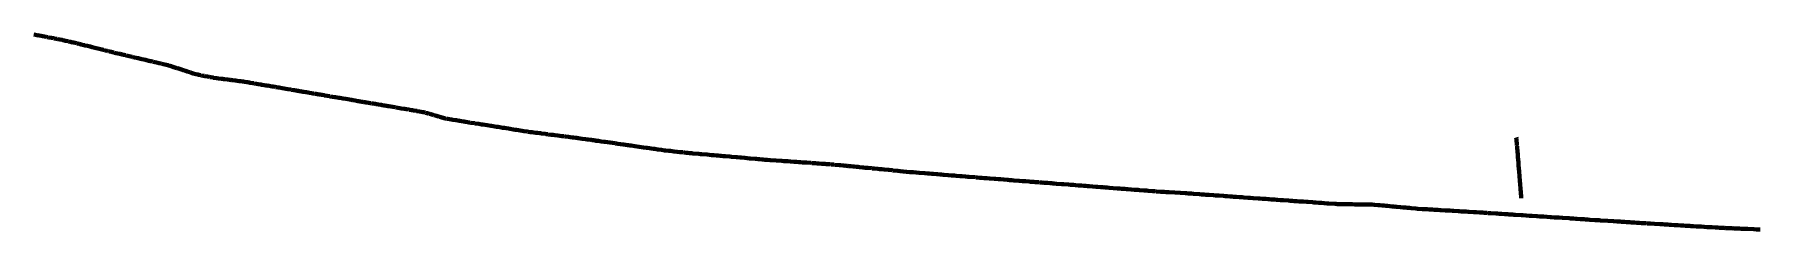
# Model space of a CAD drawing. Header units: metres. Extents: x 599858 to 604892, y 1147555 to 1148052.
# Drawn here: x 602772 to 603479, y 1147758 to 1147838 of the extents above; entities that cross this region are included whole.
import ezdxf

# ---------------------------------------------------------------- set-up
doc = ezdxf.new("R2010")
doc.units = ezdxf.units.M
doc.header["$MEASUREMENT"] = 0
doc.linetypes.add('DGN Style 5', pattern=[112.216283, 48.092693, -64.12359])
doc.layers.add('TF_T_---_Kabl-_2', color=5, linetype='DGN Style 5', lineweight=70)

msp = doc.modelspace()

# ---------------------------------------------------------------- linework, layer by layer
at = {"layer": 'TF_T_---_Kabl-_2'}
for points in [[(603478.86, 1147758.34, 40.03), (603477.44, 1147758.4, 40.08), (603476.23, 1147758.45, 40.04), (603473.77, 1147758.56, 40.08), (603473.32, 1147758.58, 40.09), (603473.2, 1147758.58, 40.09), (603472.28, 1147758.63, 40.08), (603471.78, 1147758.65, 40.12), (603470.95, 1147758.68, 40.1), (603470.61, 1147758.7, 40.09), (603469.19, 1147758.76, 40.11), (603469.02, 1147758.77, 40.11), (603468.93, 1147758.77, 40.11), (603468.41, 1147758.8, 40.13), (603467.98, 1147758.81, 40.09), (603467.6, 1147758.83, 40.11), (603466.72, 1147758.87, 40.07), (603466.08, 1147758.9, 40.08), (603465.9, 1147758.91, 40.07), (603464.65, 1147758.96, 40.11), (603464.24, 1147758.98, 40.13), (603463.94, 1147758.99, 40.15), (603463.57, 1147759.01, 40.14), (603462.5, 1147759.06, 40.17), (603462.32, 1147759.06, 40.15), (603462.17, 1147759.07, 40.15), (603461.53, 1147759.1, 40.13), (603461.053436, 1147759.120454, 40.099786), (603460.62, 1147759.15, 40.07), (603460.55, 1147759.15, 40.07), (603459.06, 1147759.24, 40.04), (603458.73, 1147759.26, 40.03), (603457.2, 1147759.36, 40.01), (603457.11, 1147759.36, 40.01), (603454.78, 1147759.51, 40.01), (603454.6, 1147759.52, 40.01), (603454.51, 1147759.52, 40.01), (603454.28, 1147759.54, 40.02), (603453.21, 1147759.6, 40.02), (603452.81, 1147759.63, 40.04), (603451.38, 1147759.71, 40.06), (603450.45, 1147759.77, 40.05), (603450.28, 1147759.78, 40.04), (603450.16, 1147759.79, 40.03), (603448.42, 1147759.9, 39.9), (603448.34, 1147759.9, 39.89), (603447.49, 1147759.95, 40), (603447.23, 1147759.97, 40), (603446.37, 1147760.02, 39.97), (603445.2, 1147760.09, 39.97), (603445.07, 1147760.1, 39.96), (603444.61, 1147760.13, 40.01), (603443.8, 1147760.18, 40.06), (603442.48, 1147760.26, 40.03), (603441.71, 1147760.31, 40.06), (603441.08, 1147760.35, 40.06), (603439.66, 1147760.43, 40.02), (603439.04, 1147760.47, 40.02), (603438.37, 1147760.51, 40), (603437.92, 1147760.54, 40.01), (603437.79, 1147760.55, 40.02), (603435.58, 1147760.68, 40.02), (603434.01, 1147760.78, 40.01), (603432.66, 1147760.86, 39.98), (603432.37, 1147760.88, 39.99), (603431.62, 1147760.93, 40.01), (603431.35, 1147760.95, 39.99), (603431.11, 1147760.96, 40.01), (603430.28, 1147761.01, 39.95), (603429.38, 1147761.07, 39.98), (603429.06, 1147761.09, 40.01), (603428.36, 1147761.13, 40.01), (603427.46, 1147761.18, 39.99), (603426.98, 1147761.21, 39.99), (603426.4, 1147761.25, 39.99), (603426.06, 1147761.27, 39.99), (603425.53, 1147761.3, 39.96), (603424.55, 1147761.36, 39.98), (603424.19, 1147761.39, 39.98), (603423.25, 1147761.44, 39.96), (603422.96, 1147761.46, 39.97), (603422.806809, 1147761.47433, 39.972666), (603422.57, 1147761.49, 39.97), (603422.09, 1147761.52, 39.95), (603421.48, 1147761.56, 39.94), (603420.94, 1147761.59, 39.96), (603420.83, 1147761.6, 39.94), (603420.27, 1147761.64, 39.95), (603418.87, 1147761.73, 39.82), (603416.51, 1147761.88, 39.77), (603413.49, 1147762.08, 39.73), (603412.93, 1147762.12, 39.74), (603411.71, 1147762.2, 39.89), (603411.55, 1147762.21, 39.92), (603411.5, 1147762.21, 39.92), (603411.19, 1147762.23, 39.93), (603409.08, 1147762.37, 39.97), (603408.24, 1147762.43, 39.91), (603407.64, 1147762.47, 39.99), (603407.32, 1147762.49, 39.99), (603406.78, 1147762.52, 40.01), (603406.46, 1147762.54, 39.92), (603405.55, 1147762.6, 40.01), (603405.24, 1147762.62, 40.01), (603403.84, 1147762.72, 40.01), (603403.43, 1147762.74, 40.02), (603402.44, 1147762.81, 40.01), (603402.41, 1147762.81, 40), (603402.38, 1147762.81, 40.01), (603401.15, 1147762.89, 39.95), (603400.63, 1147762.93, 39.96), (603397.96, 1147763.1, 39.89), (603396.46, 1147763.2, 39.87), (603395.07, 1147763.29, 39.88), (603394.65, 1147763.32, 39.88), (603393.26, 1147763.41, 39.9), (603393, 1147763.43, 39.89), (603390.16, 1147763.62, 39.89), (603389.11, 1147763.68, 39.9), (603388.67, 1147763.71, 39.94), (603387.49, 1147763.79, 39.88), (603387.42, 1147763.8, 39.88), (603387.28, 1147763.8, 39.87), (603385.5, 1147763.92, 39.89), (603384.36, 1147764, 39.9), (603381.61, 1147764.18, 39.96), (603381.48, 1147764.19, 39.96), (603381.03, 1147764.22, 39.95), (603378.7, 1147764.37, 39.88), (603378.02, 1147764.41, 39.89), (603377.86, 1147764.42, 39.9), (603377.77, 1147764.43, 39.91), (603377.14, 1147764.47, 39.94), (603376.69, 1147764.5, 39.97), (603375.93, 1147764.55, 39.94), (603375.84, 1147764.56, 39.93), (603375.64, 1147764.57, 39.93), (603374.35, 1147764.65, 39.9), (603372.9, 1147764.75, 39.92), (603372.17, 1147764.8, 39.9), (603371.95, 1147764.81, 39.86), (603371.26, 1147764.86, 39.94), (603370.86, 1147764.88, 39.94), (603370.57, 1147764.9, 39.94), (603368.57, 1147765.03, 39.93), (603368.48, 1147765.04, 39.93), (603368.18, 1147765.06, 39.92), (603367.4, 1147765.11, 39.9), (603367.03, 1147765.14, 39.87), (603365.900196, 1147765.206984, 39.885092), (603365.27, 1147765.25, 39.89), (603364.93, 1147765.27, 39.9), (603364.12, 1147765.32, 39.93), (603364.1, 1147765.32, 39.93), (603362.61, 1147765.41, 39.94), (603362.36, 1147765.42, 39.94), (603361.71, 1147765.46, 39.91), (603361.65, 1147765.47, 39.92), (603361.46, 1147765.48, 39.91), (603359.71, 1147765.58, 39.91), (603359.28, 1147765.61, 39.91), (603359.24, 1147765.61, 39.9), (603358.5, 1147765.66, 39.8), (603358.06, 1147765.68, 39.91), (603357.67, 1147765.71, 39.92), (603356.42, 1147765.78, 39.86), (603355.55, 1147765.83, 39.83), (603355.12, 1147765.86, 39.84), (603353.47, 1147765.96, 39.91), (603352.86, 1147766, 39.94), (603351.71, 1147766.07, 39.91), (603349.87, 1147766.18, 39.94), (603348.24, 1147766.27, 39.92), (603347.78, 1147766.3, 39.93), (603346.85, 1147766.36, 39.93), (603346.3, 1147766.39, 39.95), (603345.24, 1147766.46, 39.98), (603345.18, 1147766.46, 39.98), (603344.85, 1147766.48, 39.97), (603344.78, 1147766.48, 39.97), (603343.9, 1147766.54, 39.92), (603343.33, 1147766.57, 39.91), (603342.53, 1147766.62, 39.92), (603342.17, 1147766.64, 39.93), (603341.16, 1147766.7, 39.96), (603340.79, 1147766.72, 39.95), (603340.74, 1147766.73, 39.95), (603340.45, 1147766.74, 39.96), (603338.863647, 1147766.837117, 39.894883), (603338.49, 1147766.87, 39.87), (603337.9, 1147766.93, 39.88), (603336.06, 1147767.1, 39.81), (603335.87, 1147767.11, 39.83), (603335.22, 1147767.17, 39.81), (603334.26, 1147767.26, 39.77), (603333.71, 1147767.31, 39.79), (603333.1, 1147767.36, 39.79), (603332.63, 1147767.41, 39.78), (603331.59, 1147767.5, 39.81), (603330.03, 1147767.64, 39.81), (603329.51, 1147767.69, 39.8), (603329.08, 1147767.73, 39.79), (603328.11, 1147767.82, 39.72), (603327.24, 1147767.9, 39.7), (603326.22, 1147767.99, 39.74), (603325.63, 1147768.04, 39.76), (603324.82, 1147768.12, 39.72), (603324.05, 1147768.19, 39.71), (603323.17, 1147768.27, 39.67), (603322.52, 1147768.33, 39.7), (603322.36, 1147768.34, 39.7), (603320.93, 1147768.47, 39.73), (603320.77, 1147768.49, 39.72), (603319.966907, 1147768.555519, 39.72023), (603317.82, 1147768.59, 39.77), (603317.18, 1147768.6, 39.78), (603315.44, 1147768.62, 39.82), (603314.98, 1147768.63, 39.82), (603312.97, 1147768.66, 39.88), (603312.8, 1147768.66, 39.88), (603311.83, 1147768.67, 39.93), (603311.44, 1147768.68, 39.94), (603310.06, 1147768.7, 39.94), (603309.82, 1147768.7, 39.93), (603308.64, 1147768.71, 39.92), (603307.12, 1147768.74, 39.97), (603306.8, 1147768.74, 40.03), (603306.32, 1147768.75, 40.03), (603306.05362, 1147768.745717, 40.037821), (603305.55, 1147768.78, 40.05), (603305.44, 1147768.79, 40.04), (603305.3, 1147768.8, 40.02), (603304.66, 1147768.85, 40.01), (603302.16, 1147769.02, 39.98), (603301.6, 1147769.06, 39.94), (603300.37, 1147769.15, 39.93), (603299.2, 1147769.23, 39.96), (603298.57, 1147769.28, 39.95), (603298.13, 1147769.31, 39.96), (603296.93, 1147769.39, 39.98), (603296.12, 1147769.45, 39.99), (603295.49, 1147769.49, 39.97), (603293.72, 1147769.62, 39.99), (603293.24, 1147769.65, 39.99), (603291.7, 1147769.76, 39.96), (603291.51, 1147769.77, 39.96), (603291.24, 1147769.79, 39.96), (603290.13, 1147769.87, 40), (603289.1, 1147769.94, 40.01), (603288.37, 1147770, 40.02), (603288.05, 1147770.02, 40.02), (603287.33, 1147770.07, 39.97), (603286.76, 1147770.11, 40), (603286.29, 1147770.15, 40), (603285.86, 1147770.18, 39.96), (603285.57, 1147770.2, 39.96), (603283.59, 1147770.34, 39.97), (603283.05, 1147770.38, 40.03), (603282.44, 1147770.42, 40.02), (603281.16, 1147770.51, 40.03), (603280.76, 1147770.54, 40.04), (603280.13, 1147770.59, 40.07), (603280.09, 1147770.59, 40.07), (603279.57, 1147770.63, 40.03), (603278.55, 1147770.7, 40), (603277.79, 1147770.76, 40.04), (603277.35, 1147770.79, 40.05), (603276.45, 1147770.85, 40.02), (603275.47, 1147770.92, 39.98), (603274.99, 1147770.96, 39.98), (603273.9, 1147771.03, 40.02), (603273.32, 1147771.08, 40.02), (603271.22, 1147771.23, 39.97), (603269.93, 1147771.32, 39.99), (603269.24, 1147771.37, 40), (603269.01, 1147771.39, 39.98), (603267.37, 1147771.5, 40.04), (603266.73, 1147771.55, 40.04), (603265.94, 1147771.61, 40.02), (603265.63, 1147771.63, 40.01), (603264.33, 1147771.72, 40.01), (603263.66, 1147771.77, 40.04), (603263.58, 1147771.78, 40.04), (603263.22, 1147771.8, 40), (603262.58, 1147771.85, 39.91), (603261.8, 1147771.9, 39.98), (603260.57, 1147771.99, 39.98), (603259.76, 1147772.05, 39.89), (603259.11, 1147772.1, 39.91), (603257.3, 1147772.23, 39.89), (603256.48, 1147772.29, 39.88), (603255.82, 1147772.33, 39.91), (603254.93, 1147772.4, 39.92), (603253.23, 1147772.52, 39.85), (603252.53, 1147772.57, 39.91), (603252.09, 1147772.6, 39.94), (603251.8, 1147772.62, 39.95), (603251.16, 1147772.67, 39.9), (603250.29, 1147772.73, 39.97), (603250, 1147772.75, 39.96), (603249.21, 1147772.81, 39.95), (603246.97, 1147772.97, 39.87), (603246.75, 1147772.98, 39.89), (603245.976883, 1147773.04414, 39.873701), (603245.19, 1147773.09, 39.86), (603244.62, 1147773.12, 39.89), (603243.86, 1147773.17, 39.89), (603243.32, 1147773.2, 39.9), (603241.53, 1147773.31, 39.95), (603241.31, 1147773.32, 39.94), (603239.11, 1147773.45, 39.94), (603236.85, 1147773.59, 40), (603236.51, 1147773.61, 39.99), (603235.603357, 1147773.664731, 39.990751), (603234.77, 1147773.72, 39.99), (603233.27, 1147773.84, 40), (603231.5, 1147773.98, 39.98), (603231.24, 1147774, 39.98), (603230, 1147774.09, 39.99), (603228.36, 1147774.22, 39.98), (603228.31, 1147774.22, 39.98), (603228.21, 1147774.23, 39.98), (603227.64, 1147774.27, 40.01), (603226.72, 1147774.34, 40.03), (603226.45, 1147774.37, 40.04), (603224.68, 1147774.5, 40.05), (603224.17, 1147774.54, 40.04), (603223.3, 1147774.61, 40.07), (603223.13, 1147774.62, 40.06), (603222.93, 1147774.64, 40.06), (603222.59, 1147774.66, 40.06), (603221.25, 1147774.77, 39.97), (603219.87, 1147774.87, 40.02), (603219.33, 1147774.92, 40.02), (603218.72, 1147774.96, 40.02), (603218.37, 1147774.99, 40.03), (603217.42, 1147775.06, 40.04), (603217.18, 1147775.08, 40.04), (603216.7, 1147775.12, 40.04), (603215.52, 1147775.21, 39.98), (603213.85, 1147775.34, 40), (603212.24, 1147775.46, 40.07), (603211.41, 1147775.53, 40.08), (603210.43, 1147775.6, 40.04), (603210.38, 1147775.61, 40.04), (603209.89, 1147775.64, 40.02), (603209.82, 1147775.65, 40), (603208.88, 1147775.72, 40.03), (603207.41, 1147775.84, 40.02), (603206.88, 1147775.88, 39.99), (603204, 1147776.1, 40.05), (603203.33, 1147776.15, 40.06), (603202.64, 1147776.2, 40.03), (603201.86, 1147776.26, 40.03), (603200.98, 1147776.33, 40.01), (603199.7, 1147776.43, 40.01), (603198.4, 1147776.53, 40), (603197.59, 1147776.59, 40), (603196.45, 1147776.68, 39.99), (603195.55, 1147776.75, 40), (603193.66, 1147776.9, 40.06), (603193.54, 1147776.91, 40.05), (603193.48, 1147776.91, 40.05), (603192.8, 1147776.96, 40.04), (603192.71, 1147776.97, 40.03), (603192.68, 1147776.97, 40.03), (603190.67, 1147777.13, 39.96), (603189.66, 1147777.2, 39.97), (603189.04, 1147777.25, 39.96), (603188.88, 1147777.27, 39.97), (603188.09, 1147777.33, 39.97), (603187, 1147777.41, 39.98), (603186.59, 1147777.44, 39.91), (603185.81, 1147777.5, 39.92), (603185.3, 1147777.54, 39.97), (603184.88, 1147777.57, 39.96), (603183.77, 1147777.66, 39.96), (603183.43, 1147777.69, 39.98), (603182.5, 1147777.76, 40.01), (603182.22, 1147777.78, 39.99), (603181.91, 1147777.8, 39.99), (603181.35, 1147777.85, 40), (603180.28, 1147777.93, 39.98), (603180.07, 1147777.95, 39.99), (603179.47, 1147777.99, 39.99), (603178.03, 1147778.1, 39.93), (603176.82, 1147778.2, 39.95), (603175.45, 1147778.3, 39.95), (603175.28, 1147778.31, 39.94), (603173.25, 1147778.47, 39.95), (603172.39, 1147778.54, 39.94), (603171.46, 1147778.61, 39.95), (603170.930001, 1147778.645409, 39.940485), (603170.87, 1147778.65, 39.94), (603170.56, 1147778.68, 39.91), (603169.08, 1147778.8, 39.91), (603167.75, 1147778.91, 39.94), (603167.13, 1147778.96, 39.94), (603166.94, 1147778.97, 39.95), (603165.63, 1147779.08, 39.97), (603165.16, 1147779.11, 39.95), (603163.53, 1147779.25, 39.98), (603163.36, 1147779.26, 39.97), (603163.17, 1147779.27, 39.98), (603162.16, 1147779.36, 39.96), (603161.66, 1147779.4, 39.95), (603161.05, 1147779.45, 39.93), (603160.12, 1147779.52, 39.93), (603159.57, 1147779.56, 39.94), (603159.33, 1147779.58, 39.93), (603158.15, 1147779.68, 39.94), (603157.75, 1147779.71, 39.89), (603157.54, 1147779.73, 39.92), (603154.87, 1147779.94, 39.96), (603154.56, 1147779.97, 39.97), (603154.35, 1147779.99, 39.96), (603153.37, 1147780.06, 39.86), (603151.87, 1147780.18, 39.97), (603151.45, 1147780.22, 39.97), (603151.02, 1147780.25, 39.97), (603149.48, 1147780.38, 39.96), (603149.02, 1147780.41, 39.91), (603148.71, 1147780.44, 39.92), (603147.99, 1147780.5, 39.9), (603147.74, 1147780.52, 39.92), (603146.36, 1147780.63, 39.93), (603144.72, 1147780.76, 39.91), (603144.09, 1147780.81, 39.91), (603143.66, 1147780.85, 39.9), (603143.09, 1147780.89, 39.93), (603141.95, 1147780.98, 39.89), (603141.67, 1147781.01, 39.88), (603140.12, 1147781.13, 39.84), (603139.66, 1147781.17, 39.84), (603138.57, 1147781.26, 39.86), (603137.97, 1147781.3, 39.86), (603136.71, 1147781.41, 39.89), (603136.57, 1147781.42, 39.89), (603134.42, 1147781.59, 39.86), (603133.25, 1147781.68, 39.78), (603131.93, 1147781.79, 39.77), (603130.936353, 1147781.869031, 39.876943), (603130.85, 1147781.88, 39.89), (603130.73, 1147781.89, 39.88), (603130.67, 1147781.9, 39.89), (603129.26, 1147782.03, 39.78), (603127.81, 1147782.17, 39.82), (603126.65, 1147782.29, 39.85), (603125.66, 1147782.38, 39.83), (603125.52, 1147782.4, 39.82), (603123.73, 1147782.57, 39.82), (603123.52, 1147782.59, 39.8), (603123.38, 1147782.61, 39.8), (603122.01, 1147782.74, 39.79), (603121.85, 1147782.75, 39.79), (603121.8, 1147782.76, 39.79), (603120.13, 1147782.92, 39.7), (603119.2, 1147783.01, 39.67), (603119.09, 1147783.02, 39.68), (603118.84, 1147783.05, 39.73), (603118.46, 1147783.08, 39.73), (603118.18, 1147783.11, 39.71), (603117.51, 1147783.18, 39.65), (603115.95, 1147783.33, 39.66), (603115.61, 1147783.36, 39.66), (603115.38, 1147783.38, 39.7), (603115.22, 1147783.4, 39.69), (603114.85, 1147783.44, 39.66), (603113.39, 1147783.58, 39.56), (603113.31, 1147783.59, 39.55), (603113.29, 1147783.59, 39.55), (603113.28, 1147783.59, 39.55), (603112.3, 1147783.68, 39.65), (603111.66, 1147783.75, 39.65), (603111.4, 1147783.77, 39.65), (603110.04, 1147783.9, 39.67), (603109.39, 1147783.97, 39.66), (603108.8, 1147784.02, 39.64), (603107.75, 1147784.13, 39.65), (603107.6, 1147784.14, 39.63), (603107.38, 1147784.16, 39.65), (603106.43, 1147784.25, 39.65), (603106.26, 1147784.27, 39.64), (603105.48, 1147784.35, 39.63), (603105.03, 1147784.39, 39.62), (603104.88, 1147784.41, 39.61), (603104.5, 1147784.44, 39.62), (603104.29, 1147784.46, 39.61), (603103.85, 1147784.51, 39.62), (603103.26, 1147784.56, 39.63), (603102.17, 1147784.67, 39.56), (603101.66, 1147784.72, 39.61), (603099.76, 1147784.9, 39.71), (603099.54, 1147784.93, 39.75), (603099.35, 1147784.94, 39.68), (603099.03, 1147784.97, 39.62), (603098.565802, 1147785.021224, 39.637705), (603098.42, 1147785.03, 39.65), (603098.05, 1147785.06, 39.67), (603097.72, 1147785.08, 39.74), (603097.34, 1147785.11, 39.68), (603096.17, 1147785.19, 39.73), (603096.08, 1147785.2, 39.73), (603096.04, 1147785.2, 39.73), (603094.93, 1147785.28, 39.58), (603094.59, 1147785.3, 39.66), (603093.38, 1147785.39, 39.68), (603092.59, 1147785.44, 39.64), (603092.02, 1147785.48, 39.64), (603091.46, 1147785.52, 39.67), (603091.33, 1147785.53, 39.61), (603090.52, 1147785.59, 39.66), (603090.13, 1147785.62, 39.62), (603088.48, 1147785.74, 39.73), (603088.28, 1147785.75, 39.72), (603088.21, 1147785.76, 39.73), (603087.7, 1147785.79, 39.73), (603086.69, 1147785.86, 39.75), (603085.78, 1147785.93, 39.84), (603085.26, 1147785.97, 39.81), (603085.08, 1147785.98, 39.8), (603084.13, 1147786.05, 39.81), (603083.46, 1147786.09, 39.82), (603083.21, 1147786.11, 39.74), (603081.74, 1147786.21, 39.77), (603080.68, 1147786.29, 39.71), (603080.56, 1147786.3, 39.73), (603080.22, 1147786.32, 39.66), (603078.95, 1147786.41, 39.72), (603078.23, 1147786.46, 39.75), (603078.1, 1147786.47, 39.74), (603075.81, 1147786.64, 39.79), (603073.61, 1147786.79, 39.83), (603073.42, 1147786.81, 39.82), (603072.22, 1147786.89, 39.83), (603071.75, 1147786.92, 39.82), (603071.21, 1147786.96, 39.83), (603070.542659, 1147787.010643, 39.835257), (603070.19, 1147787.04, 39.84), (603069.09, 1147787.14, 39.81), (603068.51, 1147787.19, 39.78), (603067.85, 1147787.25, 39.81), (603067.26, 1147787.3, 39.79), (603065.34, 1147787.47, 39.84), (603064.94, 1147787.5, 39.85), (603063.04, 1147787.67, 39.79), (603061.52, 1147787.81, 39.84), (603061.5, 1147787.81, 39.84), (603061.42, 1147787.81, 39.84), (603061.23, 1147787.83, 39.83), (603061.15, 1147787.84, 39.84), (603061.06, 1147787.85, 39.84), (603059.93, 1147787.95, 39.86), (603059.56, 1147787.98, 39.87), (603059.42, 1147787.99, 39.87), (603057.41, 1147788.17, 39.86), (603057.06, 1147788.2, 39.87), (603056.71, 1147788.23, 39.86), (603055.17, 1147788.37, 39.87), (603054.99, 1147788.38, 39.86), (603054.78, 1147788.4, 39.88), (603054.1, 1147788.46, 39.89), (603053.4, 1147788.52, 39.88), (603053.27, 1147788.53, 39.89), (603052.91, 1147788.57, 39.89), (603052.12, 1147788.64, 39.91), (603051.47, 1147788.69, 39.9), (603050.32, 1147788.79, 39.88), (603049.74, 1147788.85, 39.92), (603049.7, 1147788.85, 39.92), (603049.43, 1147788.87, 39.91), (603047.54, 1147789.04, 39.89), (603047.52, 1147789.04, 39.89), (603045.43, 1147789.23, 39.94), (603044.93, 1147789.27, 39.94), (603044.15, 1147789.34, 39.93), (603041.82, 1147789.55, 39.89), (603041.64, 1147789.56, 39.89), (603041.48, 1147789.58, 39.9), (603041.16, 1147789.6, 39.93), (603041.092396, 1147789.606954, 39.928735), (603040.91, 1147789.63, 39.93), (603040.43, 1147789.68, 39.94), (603040.32, 1147789.69, 39.93), (603039.72, 1147789.76, 39.95), (603039.04, 1147789.83, 39.95), (603038.34, 1147789.9, 39.96), (603038.22, 1147789.92, 39.97), (603037.97, 1147789.94, 39.96), (603037.64, 1147789.98, 39.98), (603036.47, 1147790.1, 39.97), (603035.34, 1147790.22, 40), (603034.13, 1147790.35, 40.01), (603033.93, 1147790.37, 39.99), (603033.28, 1147790.44, 39.96), (603032.53, 1147790.52, 39.98), (603031.84, 1147790.59, 40.01), (603030.558769, 1147790.734269, 40.033104), (603030.11, 1147790.79, 40.04), (603028.95, 1147790.96, 40.04), (603027.56, 1147791.15, 40), (603027.28, 1147791.19, 40.01), (603026.22, 1147791.34, 39.98), (603025.59, 1147791.43, 39.99), (603024.68, 1147791.56, 39.98), (603023.96, 1147791.66, 39.96), (603023.06, 1147791.79, 39.99), (603022.81, 1147791.83, 39.98), (603021.59, 1147792, 39.98), (603019.72, 1147792.26, 39.94), (603017.97, 1147792.51, 39.94), (603016.45, 1147792.73, 39.89), (603015.96, 1147792.8, 39.9), (603015.37, 1147792.88, 39.96), (603014.98, 1147792.93, 39.95), (603014.26, 1147793.04, 39.9), (603014.09, 1147793.06, 39.88), (603013.5, 1147793.14, 39.89), (603013.19, 1147793.19, 39.87), (603010.98, 1147793.5, 39.87), (603010.09, 1147793.63, 39.86), (603009.73, 1147793.68, 39.83), (603007.91, 1147793.94, 39.85), (603007.77, 1147793.95, 39.85), (603007.68, 1147793.97, 39.85), (603005.8, 1147794.23, 39.78), (603005.46, 1147794.28, 39.8), (603004.19, 1147794.46, 39.82), (603003.08, 1147794.62, 39.84), (603002.21, 1147794.74, 39.87), (603001.8, 1147794.8, 39.86), (603001.16, 1147794.89, 39.85), (603000.54, 1147794.98, 39.86), (603000.14, 1147795.03, 39.84), (602998.91, 1147795.21, 39.87), (602998.72, 1147795.24, 39.82), (602998.43, 1147795.28, 39.83), (602998.32, 1147795.29, 39.85), (602997.94, 1147795.35, 39.84), (602997.82, 1147795.36, 39.85), (602996.41, 1147795.56, 39.8), (602994.83, 1147795.78, 39.88), (602994.51, 1147795.83, 39.87), (602994.35, 1147795.85, 39.88), (602993.954728, 1147795.905403, 39.868359), (602993.76, 1147795.93, 39.86), (602992.89, 1147796.04, 39.84), (602992.77, 1147796.06, 39.84), (602992.48, 1147796.1, 39.77), (602991.55, 1147796.21, 39.89), (602990.87, 1147796.3, 39.91), (602989.54, 1147796.47, 39.86), (602989.16, 1147796.52, 39.87), (602988.93, 1147796.55, 39.87), (602988.09, 1147796.65, 39.89), (602988.08, 1147796.65, 39.89), (602986.45, 1147796.86, 39.86), (602985.28, 1147797.01, 39.85), (602984.56, 1147797.1, 39.85), (602983.69, 1147797.21, 39.87), (602982.67, 1147797.34, 39.86), (602982.41, 1147797.37, 39.86), (602982.03, 1147797.42, 39.88), (602981.78, 1147797.45, 39.86), (602981.63, 1147797.47, 39.89), (602981.57, 1147797.48, 39.88), (602981.45, 1147797.5, 39.88), (602979.65, 1147797.72, 39.86), (602979.21, 1147797.78, 39.86), (602978.18, 1147797.91, 39.81), (602977.39, 1147798.01, 39.8), (602976.59, 1147798.11, 39.83), (602975.94, 1147798.19, 39.89), (602975.14, 1147798.3, 39.91), (602975.12, 1147798.3, 39.91), (602974.397757, 1147798.390505, 39.857411), (602974.07, 1147798.44, 39.83), (602973.9, 1147798.47, 39.82), (602972.58, 1147798.68, 39.92), (602972.51, 1147798.69, 39.92), (602971.83, 1147798.8, 39.95), (602969.46, 1147799.17, 39.92), (602969.01, 1147799.24, 39.96), (602968.3, 1147799.36, 39.96), (602968.17, 1147799.38, 39.95), (602966.88, 1147799.58, 39.99), (602966.74, 1147799.6, 40), (602966.28, 1147799.68, 39.95), (602965.34, 1147799.82, 39.9), (602964.53, 1147799.95, 39.92), (602963.8, 1147800.07, 39.96), (602963.22, 1147800.16, 39.88), (602962.63, 1147800.25, 39.94), (602961.98, 1147800.36, 39.94), (602961.79, 1147800.39, 39.94), (602961.26, 1147800.47, 39.95), (602959.29, 1147800.78, 39.99), (602959.04, 1147800.82, 40.02), (602957.48, 1147801.07, 40.02), (602955.7, 1147801.35, 40), (602955.23, 1147801.43, 40), (602954.11, 1147801.6, 39.91), (602952.6, 1147801.84, 39.94), (602952.34, 1147801.88, 39.93), (602950.847048, 1147802.124469, 39.930138), (602950.55, 1147802.17, 39.93), (602950, 1147802.26, 39.88), (602949.41, 1147802.36, 39.87), (602948.79, 1147802.46, 39.9), (602948.38, 1147802.52, 39.95), (602947.94, 1147802.59, 39.95), (602947.03, 1147802.74, 39.91), (602946.19, 1147802.88, 39.79), (602945.78, 1147802.95, 39.79), (602945.42, 1147803.01, 39.86), (602944.9, 1147803.09, 39.84), (602944.64, 1147803.13, 39.89), (602943.47, 1147803.32, 39.79), (602943.29, 1147803.35, 39.79), (602943.21, 1147803.37, 39.79), (602942.77, 1147803.44, 39.86), (602941.33, 1147803.67, 39.86), (602940.85, 1147803.75, 39.86), (602940.58, 1147803.79, 39.88), (602940.236821, 1147803.845275, 39.881609), (602938.14, 1147804.47, 39.85), (602937.82, 1147804.57, 39.82), (602937.75, 1147804.59, 39.83), (602937.59, 1147804.64, 39.84), (602937.53, 1147804.66, 39.85), (602936.75, 1147804.89, 39.86), (602935.67, 1147805.21, 39.99), (602935.51, 1147805.26, 40.02), (602935.28, 1147805.32, 40.02), (602934.88, 1147805.44, 40.02), (602933.95, 1147805.72, 40), (602933.79, 1147805.77, 40.02), (602933.74, 1147805.78, 40.03), (602933.65, 1147805.81, 40.01), (602933.38, 1147805.89, 40.02), (602932.88, 1147806.04, 39.99), (602932.29, 1147806.21, 39.97), (602932.12, 1147806.26, 39.98), (602932.07, 1147806.28, 39.98), (602931.493109, 1147806.452981, 39.908794), (602931.17, 1147806.5, 39.88), (602929.84, 1147806.73, 39.88), (602928.75, 1147806.91, 39.97), (602928.74, 1147806.91, 39.97), (602928.73, 1147806.92, 39.97), (602927.45, 1147807.13, 39.98), (602927.24, 1147807.17, 39.98), (602927.02, 1147807.21, 39.94), (602926.54, 1147807.29, 39.98), (602925.78, 1147807.41, 39.95), (602925.56, 1147807.45, 39.97), (602925.47, 1147807.47, 39.98), (602924.48, 1147807.63, 39.99), (602924.3, 1147807.66, 39.99), (602923.71, 1147807.76, 39.99), (602923.47, 1147807.8, 39.97), (602922.32, 1147808, 39.95), (602921.7, 1147808.1, 39.94), (602920.12, 1147808.37, 40.01), (602920.01, 1147808.39, 40.01), (602919.99, 1147808.39, 40), (602919.96, 1147808.4, 40), (602919.69, 1147808.44, 40.01), (602918.03, 1147808.72, 39.97), (602917.27, 1147808.85, 39.99), (602916.68, 1147808.95, 39.97), (602916.53, 1147808.98, 39.97), (602916.11, 1147809.05, 39.99), (602915.58, 1147809.14, 39.96), (602915.28, 1147809.19, 39.98), (602915.21, 1147809.2, 39.97), (602914.54, 1147809.31, 39.96), (602914.05, 1147809.4, 39.92), (602913.06, 1147809.56, 39.89), (602912.29, 1147809.69, 39.94), (602912.07, 1147809.73, 39.93), (602911.6, 1147809.81, 40.06), (602911.59, 1147809.81, 40.06), (602911.58, 1147809.81, 40.06), (602910.8, 1147809.94, 40), (602910.52, 1147809.99, 39.94), (602910.26, 1147810.04, 39.96), (602910.18, 1147810.05, 39.97), (602909.88, 1147810.1, 39.97), (602909.58, 1147810.15, 39.95), (602909.03, 1147810.24, 39.95), (602908.8, 1147810.28, 39.94), (602908.33, 1147810.36, 39.99), (602907.73, 1147810.46, 40), (602907.61, 1147810.48, 39.99), (602907.26, 1147810.54, 39.98), (602907.03, 1147810.58, 39.94), (602906.56, 1147810.66, 39.96), (602906.23, 1147810.72, 39.94), (602905.47, 1147810.84, 39.91), (602905.08, 1147810.91, 39.97), (602904.75, 1147810.97, 39.95), (602904.56, 1147811, 39.94), (602903.94, 1147811.1, 39.95), (602903.45, 1147811.18, 40), (602902.65, 1147811.32, 40.03), (602902.56, 1147811.33, 40.01), (602902.36, 1147811.37, 40.02), (602901.89, 1147811.45, 40), (602901.1, 1147811.58, 39.97), (602900.4, 1147811.7, 39.86), (602899.64, 1147811.83, 39.86), (602898.46, 1147812.03, 39.99), (602898.41, 1147812.04, 39.99), (602897.84, 1147812.13, 40.01), (602897.14, 1147812.25, 40.02), (602896.83, 1147812.3, 40.01), (602896.69, 1147812.33, 40.01), (602895.44, 1147812.54, 39.98), (602895.37, 1147812.55, 39.99), (602895.19, 1147812.58, 40.01), (602895.1, 1147812.6, 40), (602895.06, 1147812.6, 40), (602893.23, 1147812.91, 39.95), (602893.06, 1147812.94, 39.95), (602893.04, 1147812.94, 39.95), (602892.96, 1147812.96, 39.97), (602891.92, 1147813.13, 40.01), (602891.06, 1147813.28, 40.01), (602890.78, 1147813.32, 39.98), (602890.69, 1147813.34, 39.97), (602889.87, 1147813.48, 40.01), (602889.67, 1147813.51, 40), (602889.1, 1147813.61, 40), (602889, 1147813.62, 40.02), (602888.93, 1147813.64, 40.03), (602888.44, 1147813.72, 39.94), (602888.05, 1147813.78, 39.93), (602887.43, 1147813.89, 39.91), (602886.8, 1147814, 39.94), (602886.478351, 1147814.048516, 39.918043), (602886.03, 1147814.13, 39.89), (602885.55, 1147814.21, 39.92), (602884.79, 1147814.34, 39.95), (602884.23, 1147814.44, 40.07), (602884.09, 1147814.46, 40.06), (602883.46, 1147814.57, 40.03), (602883.24, 1147814.61, 39.98), (602882.46, 1147814.74, 39.99), (602882.02, 1147814.81, 39.96), (602881.4, 1147814.92, 39.91), (602881.04, 1147814.98, 39.94), (602880.93, 1147815, 39.99), (602880.72, 1147815.04, 39.95), (602880.41, 1147815.09, 39.96), (602880.32, 1147815.11, 39.96), (602880.19, 1147815.13, 40.01), (602879.54, 1147815.24, 40.03), (602879.48, 1147815.25, 40.03), (602879.16, 1147815.3, 39.98), (602878.56, 1147815.41, 40), (602878.37, 1147815.44, 40.01), (602877.34, 1147815.62, 40.07), (602877.11, 1147815.66, 40.07), (602877.09, 1147815.66, 40.07), (602875.79, 1147815.88, 39.96), (602873.48, 1147816.28, 40.03), (602872.33, 1147816.48, 40), (602872.09, 1147816.52, 40.06), (602871.89, 1147816.55, 40.09), (602871.15, 1147816.68, 40.14), (602871.04, 1147816.7, 40.15), (602870.82, 1147816.74, 40.12), (602870.61, 1147816.77, 40.07), (602869.79, 1147816.91, 40.11), (602869.43, 1147816.97, 40.05), (602868.74, 1147817.09, 40.06), (602868.2, 1147817.18, 40.07), (602867.89, 1147817.24, 40.1), (602867.5, 1147817.3, 40.14), (602866.9, 1147817.41, 40.11), (602866.2, 1147817.53, 40.04), (602865.22, 1147817.69, 40), (602864.76, 1147817.77, 40.05), (602863.68, 1147817.96, 40.02), (602863.08, 1147818.06, 40.04), (602862.27, 1147818.2, 40.1), (602861.94, 1147818.26, 40.03), (602861.75, 1147818.29, 40.08), (602861.54, 1147818.33, 40.03), (602860.41, 1147818.52, 40.08), (602859.58, 1147818.66, 40.08), (602859.5, 1147818.68, 40.06), (602859.03, 1147818.76, 39.97), (602858.247711, 1147818.888361, 39.999395), (602857.99, 1147818.92, 40.01), (602857.79, 1147818.95, 40.02), (602857.64, 1147818.97, 40), (602857.46, 1147818.99, 40), (602857.1, 1147819.04, 40.02), (602856.7, 1147819.09, 40), (602856.49, 1147819.12, 40.02), (602856.33, 1147819.14, 39.99), (602855.87, 1147819.2, 40.04), (602855.06, 1147819.3, 39.97), (602854.59, 1147819.36, 39.98), (602854.23, 1147819.41, 39.96), (602853.16, 1147819.55, 40.01), (602852.77, 1147819.6, 40.02), (602852.42, 1147819.64, 39.98), (602851.99, 1147819.7, 39.96), (602851.35, 1147819.78, 39.97), (602851.15, 1147819.8, 39.99), (602849.91, 1147819.96, 40.05), (602849.85, 1147819.97, 40.04), (602849.63, 1147820, 40.05), (602849.44, 1147820.02, 40.03), (602849.39, 1147820.03, 40.03), (602849.23, 1147820.05, 40.01), (602848.72, 1147820.12, 39.91), (602847.43, 1147820.28, 39.94), (602846.83, 1147820.36, 40.07), (602846.69, 1147820.38, 40.08), (602845.45, 1147820.54, 39.99), (602845.34, 1147820.55, 39.98), (602845.23, 1147820.57, 40.02), (602845.214239, 1147820.574943, 40.016997), (602844.33, 1147820.75, 40.13), (602843.97, 1147820.82, 40.08), (602843.66, 1147820.88, 40.1), (602842.96, 1147821.02, 40.02), (602841.9, 1147821.23, 40.09), (602841.85, 1147821.24, 40.08), (602841.84, 1147821.24, 40.07), (602841.71, 1147821.27, 40.09), (602841.14, 1147821.38, 40.08), (602840.44, 1147821.52, 40.09), (602840.21, 1147821.57, 40.11), (602840.11, 1147821.59, 40.11), (602839.42, 1147821.73, 40.04), (602839, 1147821.81, 40.03), (602838.204058, 1147821.973174, 40.003394), (602837.15, 1147822.31, 39.97), (602836.64, 1147822.48, 40.07), (602835.97, 1147822.7, 40.09), (602835.7, 1147822.78, 40.08), (602834.57, 1147823.15, 40.12), (602833.61, 1147823.46, 40.15), (602833.59, 1147823.47, 40.15), (602832.93, 1147823.68, 40.09), (602832.34, 1147823.88, 40.01), (602830.73, 1147824.4, 40.17), (602830.63, 1147824.44, 40.18), (602830.44, 1147824.5, 40.2), (602829.13, 1147824.92, 40.06), (602829.08, 1147824.94, 40.06), (602828.07, 1147825.27, 40.19), (602828.05, 1147825.27, 40.19), (602828.01, 1147825.29, 40.19), (602827.07, 1147825.59, 40.25), (602827, 1147825.62, 40.23), (602826.959893, 1147825.630551, 40.230817), (602826.41, 1147825.76, 40.26), (602826.29, 1147825.79, 40.28), (602826.23, 1147825.8, 40.28), (602826.09, 1147825.83, 40.27), (602824.21, 1147826.28, 40.25), (602823.97, 1147826.33, 40.13), (602823.14, 1147826.53, 40.2), (602822.93, 1147826.58, 40.23), (602822.8, 1147826.61, 40.22), (602822.67, 1147826.64, 40.23), (602822.08, 1147826.78, 40.23), (602820.71, 1147827.1, 40.24), (602820.54, 1147827.14, 40.23), (602819.88, 1147827.29, 40.23), (602819.53, 1147827.37, 40.25), (602818.97, 1147827.51, 40.27), (602817.98, 1147827.74, 40.28), (602817.53, 1147827.85, 40.29), (602816.91, 1147827.99, 40.18), (602816.11, 1147828.18, 40.18), (602815.53, 1147828.32, 40.18), (602814.6, 1147828.53, 40.16), (602813.07, 1147828.89, 40.22), (602812.43, 1147829.04, 40.17), (602812.05, 1147829.13, 40.22), (602811.52, 1147829.26, 40.27), (602809.63, 1147829.7, 40.32), (602809.51, 1147829.73, 40.31), (602809.49, 1147829.73, 40.31), (602809.43, 1147829.75, 40.3), (602809.31, 1147829.78, 40.26), (602808.82, 1147829.89, 40.11), (602808.55, 1147829.96, 40.16), (602807.98, 1147830.09, 40.22), (602807.14, 1147830.29, 40.12), (602806.87, 1147830.35, 40.15), (602805.44, 1147830.68, 40.22), (602804.9, 1147830.81, 40.21), (602804.77863, 1147830.84153, 40.203681), (602804.62, 1147830.88, 40.2), (602804.11, 1147831.01, 40.12), (602803.07, 1147831.26, 40.11), (602802.67, 1147831.36, 40.09), (602802.41, 1147831.43, 40.12), (602802.15, 1147831.49, 40.16), (602801.86, 1147831.56, 40.18), (602801.04, 1147831.77, 40.21), (602800.45, 1147831.91, 40.25), (602800.21, 1147831.97, 40.15), (602799.25, 1147832.21, 40.19), (602799.22, 1147832.22, 40.2), (602799.21, 1147832.22, 40.2), (602799.18, 1147832.23, 40.2), (602799.14, 1147832.24, 40.2), (602796.33, 1147832.93, 40.06), (602796.08, 1147833, 40.12), (602794.94, 1147833.28, 40.16), (602793.84, 1147833.55, 40.09), (602792.78, 1147833.81, 40.12), (602792.75, 1147833.82, 40.11), (602792.67, 1147833.84, 40.12), (602792.598294, 1147833.855418, 40.114777), (602792.33, 1147833.92, 40.11), (602791.22, 1147834.19, 40.12), (602790.44, 1147834.37, 40.1), (602790.3, 1147834.41, 40.1), (602790.13, 1147834.45, 40.1), (602789.75, 1147834.54, 40.07), (602789.62, 1147834.57, 40.08), (602789.28, 1147834.65, 40.08), (602788.16, 1147834.92, 40.12), (602787.77, 1147835.01, 40.12), (602787.75, 1147835.02, 40.13), (602787.71, 1147835.03, 40.12), (602787.62, 1147835.05, 40.12), (602786.79, 1147835.25, 40.01), (602786.02, 1147835.43, 40.02), (602785.76, 1147835.49, 40.02), (602784.82, 1147835.72, 40.02), (602783.844407, 1147835.95313, 40.016411), (602783.74, 1147835.97, 40.02), (602783.52, 1147836.01, 40.11), (602783.49, 1147836.02, 40.11), (602782.52, 1147836.2, 40.14), (602781.69, 1147836.36, 40.13), (602781.39, 1147836.42, 40.16), (602781.18, 1147836.46, 40.13), (602780.86, 1147836.52, 40.17), (602780.78, 1147836.54, 40.13), (602780.42, 1147836.61, 40.18), (602780.34, 1147836.62, 40.17), (602780.3, 1147836.63, 40.18), (602780.03, 1147836.68, 40.14), (602779.92, 1147836.71, 40.23), (602779.01, 1147836.88, 40.21), (602777.93, 1147837.09, 40.25), (602777.68, 1147837.14, 40.29), (602777.2, 1147837.23, 40.21), (602776.86, 1147837.3, 40.23), (602775.55, 1147837.55, 40.3), (602775.41, 1147837.57, 40.29), (602774.85, 1147837.68, 40.32), (602774.78, 1147837.7, 40.32), (602773.98, 1147837.85, 40.23), (602773.74, 1147837.9, 40.29), (602773.37, 1147837.97, 40.32), (602773.1, 1147838.02, 40.4), (602772.46, 1147838.14, 40.35), (602771.8, 1147838.27, 40.26)], [(602771.8, 1147838.27, 40.26), (602772.46, 1147838.14, 40.35), (602773.1, 1147838.02, 40.4), (602773.37, 1147837.97, 40.32), (602773.74, 1147837.9, 40.29), (602773.98, 1147837.85, 40.23), (602774.78, 1147837.7, 40.32), (602774.85, 1147837.68, 40.32), (602775.41, 1147837.57, 40.29), (602775.55, 1147837.55, 40.3), (602776.86, 1147837.3, 40.23), (602777.2, 1147837.23, 40.21), (602777.68, 1147837.14, 40.29), (602777.93, 1147837.09, 40.25), (602779.01, 1147836.88, 40.21), (602779.92, 1147836.71, 40.23), (602780.03, 1147836.68, 40.14), (602780.3, 1147836.63, 40.18), (602780.34, 1147836.62, 40.17), (602780.42, 1147836.61, 40.18), (602780.78, 1147836.54, 40.13), (602780.86, 1147836.52, 40.17), (602781.18, 1147836.46, 40.13), (602781.39, 1147836.42, 40.16), (602781.69, 1147836.36, 40.13), (602782.52, 1147836.2, 40.14), (602783.49, 1147836.02, 40.11), (602783.52, 1147836.01, 40.11), (602783.74, 1147835.97, 40.02), (602783.844407, 1147835.95313, 40.016411), (602784.82, 1147835.72, 40.02), (602785.76, 1147835.49, 40.02), (602786.02, 1147835.43, 40.02), (602786.79, 1147835.25, 40.01), (602787.62, 1147835.05, 40.12), (602787.71, 1147835.03, 40.12), (602787.75, 1147835.02, 40.13), (602787.77, 1147835.01, 40.12), (602788.16, 1147834.92, 40.12), (602789.28, 1147834.65, 40.08), (602789.62, 1147834.57, 40.08), (602789.75, 1147834.54, 40.07), (602790.13, 1147834.45, 40.1), (602790.3, 1147834.41, 40.1), (602790.44, 1147834.37, 40.1), (602791.22, 1147834.19, 40.12), (602792.33, 1147833.92, 40.11), (602792.598294, 1147833.855418, 40.114777), (602792.67, 1147833.84, 40.12), (602792.75, 1147833.82, 40.11), (602792.78, 1147833.81, 40.12), (602793.84, 1147833.55, 40.09), (602794.94, 1147833.28, 40.16), (602796.08, 1147833, 40.12), (602796.33, 1147832.93, 40.06), (602799.14, 1147832.24, 40.2), (602799.18, 1147832.23, 40.2), (602799.21, 1147832.22, 40.2), (602799.22, 1147832.22, 40.2), (602799.25, 1147832.21, 40.19), (602800.21, 1147831.97, 40.15), (602800.45, 1147831.91, 40.25), (602801.04, 1147831.77, 40.21), (602801.86, 1147831.56, 40.18), (602802.15, 1147831.49, 40.16), (602802.41, 1147831.43, 40.12), (602802.67, 1147831.36, 40.09), (602803.07, 1147831.26, 40.11), (602804.11, 1147831.01, 40.12), (602804.62, 1147830.88, 40.2), (602804.77863, 1147830.84153, 40.203681), (602804.9, 1147830.81, 40.21), (602805.44, 1147830.68, 40.22), (602806.87, 1147830.35, 40.15), (602807.14, 1147830.29, 40.12), (602807.98, 1147830.09, 40.22), (602808.55, 1147829.96, 40.16), (602808.82, 1147829.89, 40.11), (602809.31, 1147829.78, 40.26), (602809.43, 1147829.75, 40.3), (602809.49, 1147829.73, 40.31), (602809.51, 1147829.73, 40.31), (602809.63, 1147829.7, 40.32), (602811.52, 1147829.26, 40.27), (602812.05, 1147829.13, 40.22), (602812.43, 1147829.04, 40.17), (602813.07, 1147828.89, 40.22), (602814.6, 1147828.53, 40.16), (602815.53, 1147828.32, 40.18), (602816.11, 1147828.18, 40.18), (602816.91, 1147827.99, 40.18), (602817.53, 1147827.85, 40.29), (602817.98, 1147827.74, 40.28), (602818.97, 1147827.51, 40.27), (602819.53, 1147827.37, 40.25), (602819.88, 1147827.29, 40.23), (602820.54, 1147827.14, 40.23), (602820.71, 1147827.1, 40.24), (602822.08, 1147826.78, 40.23), (602822.67, 1147826.64, 40.23), (602822.8, 1147826.61, 40.22), (602822.93, 1147826.58, 40.23), (602823.14, 1147826.53, 40.2), (602823.97, 1147826.33, 40.13), (602824.21, 1147826.28, 40.25), (602826.09, 1147825.83, 40.27), (602826.23, 1147825.8, 40.28), (602826.29, 1147825.79, 40.28), (602826.41, 1147825.76, 40.26), (602826.959893, 1147825.630551, 40.230817), (602827, 1147825.62, 40.23), (602827.07, 1147825.59, 40.25), (602828.01, 1147825.29, 40.19), (602828.05, 1147825.27, 40.19), (602828.07, 1147825.27, 40.19), (602829.08, 1147824.94, 40.06), (602829.13, 1147824.92, 40.06), (602830.44, 1147824.5, 40.2), (602830.63, 1147824.44, 40.18), (602830.73, 1147824.4, 40.17), (602832.34, 1147823.88, 40.01), (602832.93, 1147823.68, 40.09), (602833.59, 1147823.47, 40.15), (602833.61, 1147823.46, 40.15), (602834.57, 1147823.15, 40.12), (602835.7, 1147822.78, 40.08), (602835.97, 1147822.7, 40.09), (602836.64, 1147822.48, 40.07), (602837.15, 1147822.31, 39.97), (602838.204058, 1147821.973174, 40.003394), (602839, 1147821.81, 40.03), (602839.42, 1147821.73, 40.04), (602840.11, 1147821.59, 40.11), (602840.21, 1147821.57, 40.11), (602840.44, 1147821.52, 40.09), (602841.14, 1147821.38, 40.08), (602841.71, 1147821.27, 40.09), (602841.84, 1147821.24, 40.07), (602841.85, 1147821.24, 40.08), (602841.9, 1147821.23, 40.09), (602842.96, 1147821.02, 40.02), (602843.66, 1147820.88, 40.1), (602843.97, 1147820.82, 40.08), (602844.33, 1147820.75, 40.13), (602845.214239, 1147820.574943, 40.016997), (602845.23, 1147820.57, 40.02), (602845.34, 1147820.55, 39.98), (602845.45, 1147820.54, 39.99), (602846.69, 1147820.38, 40.08), (602846.83, 1147820.36, 40.07), (602847.43, 1147820.28, 39.94), (602848.72, 1147820.12, 39.91), (602849.23, 1147820.05, 40.01), (602849.39, 1147820.03, 40.03), (602849.44, 1147820.02, 40.03), (602849.63, 1147820, 40.05), (602849.85, 1147819.97, 40.04), (602849.91, 1147819.96, 40.05), (602851.15, 1147819.8, 39.99), (602851.35, 1147819.78, 39.97), (602851.99, 1147819.7, 39.96), (602852.42, 1147819.64, 39.98), (602852.77, 1147819.6, 40.02), (602853.16, 1147819.55, 40.01), (602854.23, 1147819.41, 39.96), (602854.59, 1147819.36, 39.98), (602855.06, 1147819.3, 39.97), (602855.87, 1147819.2, 40.04), (602856.33, 1147819.14, 39.99), (602856.49, 1147819.12, 40.02), (602856.7, 1147819.09, 40), (602857.1, 1147819.04, 40.02), (602857.46, 1147818.99, 40), (602857.64, 1147818.97, 40), (602857.79, 1147818.95, 40.02), (602857.99, 1147818.92, 40.01), (602858.247711, 1147818.888361, 39.999395), (602859.03, 1147818.76, 39.97), (602859.5, 1147818.68, 40.06), (602859.58, 1147818.66, 40.08), (602860.41, 1147818.52, 40.08), (602861.54, 1147818.33, 40.03), (602861.75, 1147818.29, 40.08), (602861.94, 1147818.26, 40.03), (602862.27, 1147818.2, 40.1), (602863.08, 1147818.06, 40.04), (602863.68, 1147817.96, 40.02), (602864.76, 1147817.77, 40.05), (602865.22, 1147817.69, 40), (602866.2, 1147817.53, 40.04), (602866.9, 1147817.41, 40.11), (602867.5, 1147817.3, 40.14), (602867.89, 1147817.24, 40.1), (602868.2, 1147817.18, 40.07), (602868.74, 1147817.09, 40.06), (602869.43, 1147816.97, 40.05), (602869.79, 1147816.91, 40.11), (602870.61, 1147816.77, 40.07), (602870.82, 1147816.74, 40.12), (602871.04, 1147816.7, 40.15), (602871.15, 1147816.68, 40.14), (602871.89, 1147816.55, 40.09), (602872.09, 1147816.52, 40.06), (602872.33, 1147816.48, 40), (602873.48, 1147816.28, 40.03), (602875.79, 1147815.88, 39.96), (602877.09, 1147815.66, 40.07), (602877.11, 1147815.66, 40.07), (602877.34, 1147815.62, 40.07), (602878.37, 1147815.44, 40.01), (602878.56, 1147815.41, 40), (602879.16, 1147815.3, 39.98), (602879.48, 1147815.25, 40.03), (602879.54, 1147815.24, 40.03), (602880.19, 1147815.13, 40.01), (602880.32, 1147815.11, 39.96), (602880.41, 1147815.09, 39.96), (602880.72, 1147815.04, 39.95), (602880.93, 1147815, 39.99), (602881.04, 1147814.98, 39.94), (602881.4, 1147814.92, 39.91), (602882.02, 1147814.81, 39.96), (602882.46, 1147814.74, 39.99), (602883.24, 1147814.61, 39.98), (602883.46, 1147814.57, 40.03), (602884.09, 1147814.46, 40.06), (602884.23, 1147814.44, 40.07), (602884.79, 1147814.34, 39.95), (602885.55, 1147814.21, 39.92), (602886.03, 1147814.13, 39.89), (602886.478351, 1147814.048516, 39.918043), (602886.8, 1147814, 39.94), (602887.43, 1147813.89, 39.91), (602888.05, 1147813.78, 39.93), (602888.44, 1147813.72, 39.94), (602888.93, 1147813.64, 40.03), (602889, 1147813.62, 40.02), (602889.1, 1147813.61, 40), (602889.67, 1147813.51, 40), (602889.87, 1147813.48, 40.01), (602890.69, 1147813.34, 39.97), (602890.78, 1147813.32, 39.98), (602891.06, 1147813.28, 40.01), (602891.92, 1147813.13, 40.01), (602892.96, 1147812.96, 39.97), (602893.04, 1147812.94, 39.95), (602893.06, 1147812.94, 39.95), (602893.23, 1147812.91, 39.95), (602895.06, 1147812.6, 40), (602895.1, 1147812.6, 40), (602895.19, 1147812.58, 40.01), (602895.37, 1147812.55, 39.99), (602895.44, 1147812.54, 39.98), (602896.69, 1147812.33, 40.01), (602896.83, 1147812.3, 40.01), (602897.14, 1147812.25, 40.02), (602897.84, 1147812.13, 40.01), (602898.41, 1147812.04, 39.99), (602898.45, 1147812.03, 39.99), (602899.64, 1147811.83, 39.86), (602900.4, 1147811.7, 39.86), (602901.1, 1147811.58, 39.97), (602901.89, 1147811.45, 40), (602902.36, 1147811.37, 40.02), (602902.56, 1147811.33, 40.01), (602902.65, 1147811.32, 40.03), (602903.45, 1147811.18, 40), (602903.94, 1147811.1, 39.95), (602904.56, 1147811, 39.94), (602904.75, 1147810.97, 39.95), (602905.08, 1147810.91, 39.97), (602905.47, 1147810.84, 39.91), (602906.23, 1147810.72, 39.94), (602906.56, 1147810.66, 39.96), (602907.03, 1147810.58, 39.94), (602907.26, 1147810.54, 39.98), (602907.61, 1147810.48, 39.99), (602907.73, 1147810.46, 40), (602908.33, 1147810.36, 39.99), (602908.8, 1147810.28, 39.94), (602909.03, 1147810.24, 39.95), (602909.58, 1147810.15, 39.95), (602909.88, 1147810.1, 39.97), (602910.18, 1147810.05, 39.97), (602910.26, 1147810.04, 39.96), (602910.52, 1147809.99, 39.94), (602910.8, 1147809.94, 40), (602911.58, 1147809.81, 40.06), (602911.59, 1147809.81, 40.06), (602911.6, 1147809.81, 40.06), (602912.07, 1147809.73, 39.93), (602912.29, 1147809.69, 39.94), (602913.06, 1147809.56, 39.89), (602914.05, 1147809.4, 39.92), (602914.54, 1147809.31, 39.96), (602915.21, 1147809.2, 39.97), (602915.28, 1147809.19, 39.98), (602915.58, 1147809.14, 39.96), (602916.11, 1147809.05, 39.99), (602916.53, 1147808.98, 39.97), (602916.68, 1147808.95, 39.97), (602917.27, 1147808.85, 39.99), (602918.03, 1147808.72, 39.97), (602919.69, 1147808.44, 40.01), (602919.96, 1147808.4, 40), (602919.99, 1147808.39, 40), (602920.01, 1147808.39, 40.01), (602920.12, 1147808.37, 40.01), (602921.7, 1147808.1, 39.94), (602922.32, 1147808, 39.95), (602923.47, 1147807.8, 39.97), (602923.71, 1147807.76, 39.99), (602924.3, 1147807.66, 39.99), (602924.48, 1147807.63, 39.99), (602925.47, 1147807.47, 39.98), (602925.56, 1147807.45, 39.97), (602925.78, 1147807.41, 39.95), (602926.54, 1147807.29, 39.98), (602927.02, 1147807.21, 39.94), (602927.24, 1147807.17, 39.98), (602927.45, 1147807.13, 39.98), (602928.73, 1147806.92, 39.97), (602928.74, 1147806.91, 39.97), (602928.75, 1147806.91, 39.97), (602929.84, 1147806.73, 39.88), (602931.17, 1147806.5, 39.88), (602931.493109, 1147806.452981, 39.908794), (602932.07, 1147806.28, 39.98), (602932.12, 1147806.26, 39.98), (602932.29, 1147806.21, 39.97), (602932.88, 1147806.04, 39.99), (602933.38, 1147805.89, 40.02), (602933.65, 1147805.81, 40.01), (602933.74, 1147805.78, 40.03), (602933.79, 1147805.77, 40.02), (602933.95, 1147805.72, 40), (602934.88, 1147805.44, 40.02), (602935.28, 1147805.32, 40.02), (602935.51, 1147805.26, 40.02), (602935.67, 1147805.21, 39.99), (602936.75, 1147804.89, 39.86), (602937.53, 1147804.66, 39.85), (602937.59, 1147804.64, 39.84), (602937.75, 1147804.59, 39.83), (602937.82, 1147804.57, 39.82), (602938.14, 1147804.47, 39.85), (602940.236821, 1147803.845275, 39.881609), (602940.58, 1147803.79, 39.88), (602940.85, 1147803.75, 39.86), (602941.33, 1147803.67, 39.86), (602942.77, 1147803.44, 39.86), (602943.21, 1147803.37, 39.79), (602943.29, 1147803.35, 39.79), (602943.47, 1147803.32, 39.79), (602944.64, 1147803.13, 39.89), (602944.9, 1147803.09, 39.84), (602945.42, 1147803.01, 39.86), (602945.78, 1147802.95, 39.79), (602946.19, 1147802.88, 39.79), (602947.03, 1147802.74, 39.91), (602947.94, 1147802.59, 39.95), (602948.38, 1147802.52, 39.95), (602948.79, 1147802.46, 39.9), (602949.41, 1147802.36, 39.87), (602950, 1147802.26, 39.88), (602950.55, 1147802.17, 39.93), (602950.847048, 1147802.124469, 39.930138), (602952.34, 1147801.88, 39.93), (602952.6, 1147801.84, 39.94), (602954.11, 1147801.6, 39.91), (602955.23, 1147801.43, 40), (602955.7, 1147801.35, 40), (602957.48, 1147801.07, 40.02), (602959.04, 1147800.82, 40.02), (602959.29, 1147800.78, 39.99), (602961.26, 1147800.47, 39.95), (602961.79, 1147800.39, 39.94), (602961.98, 1147800.36, 39.94), (602962.63, 1147800.25, 39.94), (602963.22, 1147800.16, 39.88), (602963.8, 1147800.07, 39.96), (602964.53, 1147799.95, 39.92), (602965.34, 1147799.82, 39.9), (602966.28, 1147799.68, 39.95), (602966.74, 1147799.6, 40), (602966.88, 1147799.58, 39.99), (602968.17, 1147799.38, 39.95), (602968.3, 1147799.36, 39.96), (602969.01, 1147799.24, 39.96), (602969.46, 1147799.17, 39.92), (602971.83, 1147798.8, 39.95), (602972.51, 1147798.69, 39.92), (602972.58, 1147798.68, 39.92), (602973.9, 1147798.47, 39.82), (602974.07, 1147798.44, 39.83), (602974.397757, 1147798.390505, 39.857411), (602975.12, 1147798.3, 39.91), (602975.14, 1147798.3, 39.91), (602975.94, 1147798.19, 39.89), (602976.59, 1147798.11, 39.83), (602977.39, 1147798.01, 39.8), (602978.18, 1147797.91, 39.81), (602979.21, 1147797.78, 39.86), (602979.65, 1147797.72, 39.86), (602981.45, 1147797.5, 39.88), (602981.57, 1147797.48, 39.88), (602981.63, 1147797.47, 39.89), (602981.78, 1147797.45, 39.86), (602982.03, 1147797.42, 39.88), (602982.41, 1147797.37, 39.86), (602982.67, 1147797.34, 39.86), (602983.69, 1147797.21, 39.87), (602984.56, 1147797.1, 39.85), (602985.28, 1147797.01, 39.85), (602986.45, 1147796.86, 39.86), (602988.08, 1147796.65, 39.89), (602988.09, 1147796.65, 39.89), (602988.93, 1147796.55, 39.87), (602989.16, 1147796.52, 39.87), (602989.54, 1147796.47, 39.86), (602990.87, 1147796.3, 39.91), (602991.55, 1147796.21, 39.89), (602992.48, 1147796.1, 39.77), (602992.77, 1147796.06, 39.84), (602992.89, 1147796.04, 39.84), (602993.76, 1147795.93, 39.86), (602993.954728, 1147795.905403, 39.868359), (602994.35, 1147795.85, 39.88), (602994.51, 1147795.83, 39.87), (602994.84, 1147795.79, 39.87), (602996.41, 1147795.56, 39.8), (602997.82, 1147795.36, 39.85), (602997.94, 1147795.35, 39.84), (602998.32, 1147795.29, 39.85), (602998.43, 1147795.28, 39.83), (602998.72, 1147795.24, 39.82), (602998.91, 1147795.21, 39.87), (603000.15, 1147795.04, 39.84), (603000.54, 1147794.98, 39.85), (603001.16, 1147794.89, 39.85), (603001.79, 1147794.8, 39.86), (603002.2, 1147794.75, 39.86), (603003.08, 1147794.62, 39.84), (603004.18, 1147794.47, 39.82), (603005.46, 1147794.29, 39.8), (603005.8, 1147794.24, 39.78), (603007.69, 1147793.97, 39.85), (603007.78, 1147793.96, 39.84), (603007.9, 1147793.94, 39.85), (603009.73, 1147793.69, 39.83), (603010.1, 1147793.63, 39.85), (603010.545216, 1147793.567693, 39.862613)], [(603379.01, 1147796.03, 43.743829), (603379.01, 1147796.01, 43.82), (603379.01, 1147795.99, 43.8), (603379.05, 1147795.58, 43.56), (603379.08, 1147795.17, 43.26), (603379.12, 1147794.69, 43.03), (603379.21, 1147793.61, 42.42), (603379.27, 1147792.83, 41.87), (603379.3, 1147792.48, 41.72), (603379.33, 1147792.1, 41.47), (603379.39, 1147791.35, 41.08), (603379.43, 1147790.86, 40.96), (603379.47, 1147790.4, 40.83), (603379.48, 1147790.24, 40.7), (603379.56, 1147789.19, 40.21), (603379.66, 1147787.98, 39.77), (603379.74, 1147787.05, 39.43), (603379.83, 1147785.87, 39.16), (603379.89, 1147785.16, 38.97), (603379.91, 1147784.85, 38.94), (603379.92, 1147784.72, 38.92), (603379.93, 1147784.67, 38.92), (603379.93, 1147784.62, 38.92), (603380.13, 1147782.18, 38.95), (603380.44, 1147778.33, 38.93), (603380.55, 1147776.91, 38.91), (603380.7, 1147775.08, 38.92), (603380.97, 1147771.82, 38.98), (603381.017043, 1147771.153969, 38.993966)]]:
    msp.add_polyline3d(points, dxfattribs=at)

doc.saveas('drawing.dxf')
